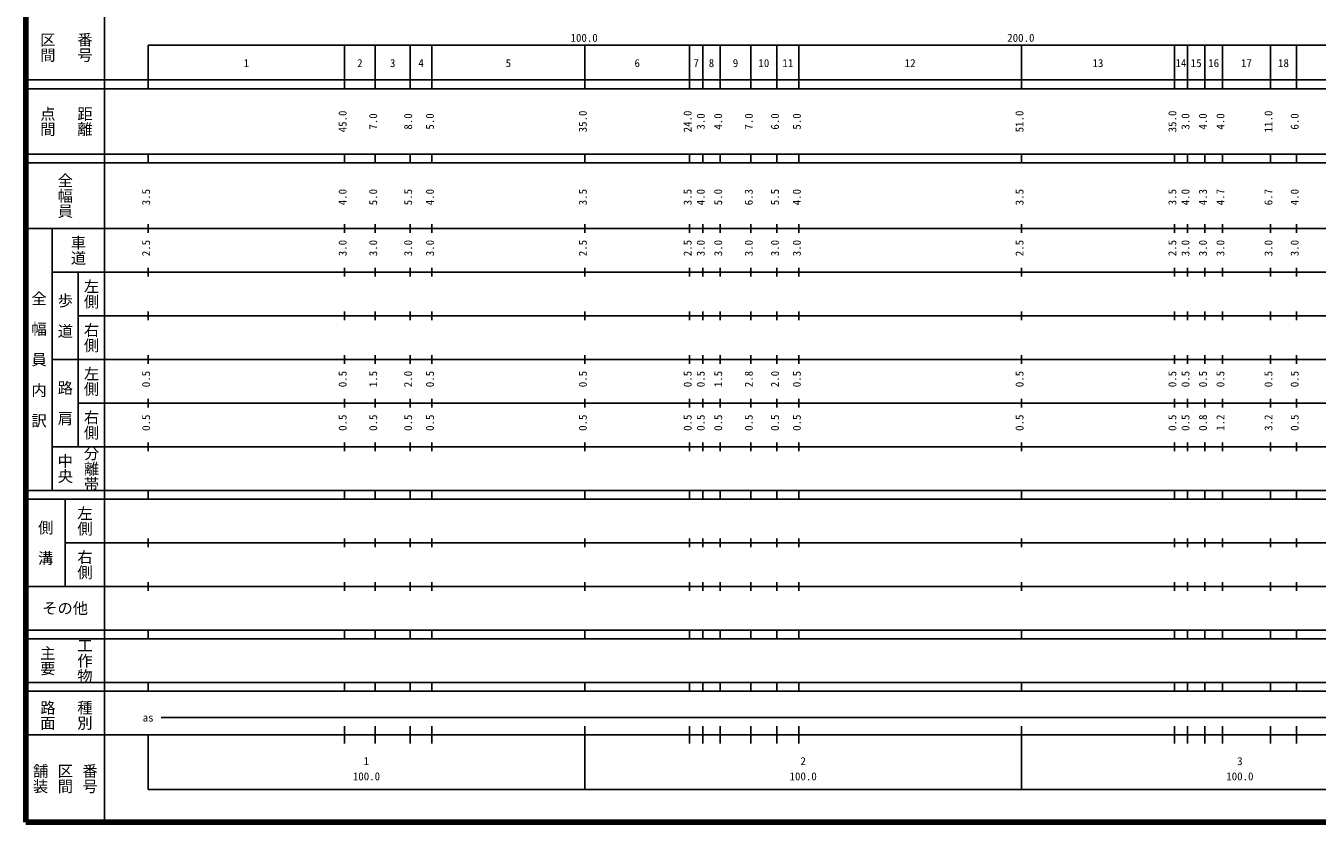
# Model space of a CAD drawing. Units: millimetres on the paper, enlarged 1000 times. Extents: x 40000 to 680000, y 20000 to 380000.
# Drawn here: x 40000 to 335699, y 20000 to 202409 of the extents above; entities that cross this region are included whole.
import ezdxf
from ezdxf.enums import TextEntityAlignment as Align

# ---------------------------------------------------------------- set-up
doc = ezdxf.new("R2010")
doc.units = ezdxf.units.MM
doc.header["$LTSCALE"] = 1000
doc.layers.add('M-TTL', color=2, linetype='Continuous', lineweight=140)
doc.layers.add('M-TTL-BAND', color=7, linetype='Continuous', lineweight=25)
doc.styles.add('@ＭＳ ゴシック', font='')
doc.styles.add('ＭＳ ゴシック', font='')
doc.styles.get('@ＭＳ ゴシック').set_extended_font_data('@MS Gothic')
doc.styles.get('ＭＳ ゴシック').set_extended_font_data('MS Gothic')

msp = doc.modelspace()

# ---------------------------------------------------------------- linework, layer by layer
at = {"layer": 'M-TTL'}
for p, q in [((40000, 380000), (40000, 20000)), ((40000, 20000), (680000, 20000))]:
    msp.add_line(p, q, dxfattribs=at)
at = {"layer": 'M-TTL-BAND'}
for p, q in [((58000, 370000), (58000, 20000)), ((68000, 198000), (579000, 198000)), ((68000, 198000), (68000, 188000)), ((113000, 188000), (113000, 198000)), ((120000, 188000), (120000, 198000)), ((128000, 188000), (128000, 198000)), ((133000, 188000), (133000, 198000)), ((168000, 188000), (168000, 198000)), ((192000, 188000), (192000, 198000)), ((195000, 188000), (195000, 198000)), ((199000, 188000), (199000, 198000)), ((206000, 188000), (206000, 198000)), ((212000, 188000), (212000, 198000)), ((217000, 188000), (217000, 198000)), ((268000, 188000), (268000, 198000)), ((303000, 188000), (303000, 198000)), ((306000, 188000), (306000, 198000)), ((310000, 188000), (310000, 198000)), ((314000, 188000), (314000, 198000)), ((325000, 188000), (325000, 198000)), ((331000, 188000), (331000, 198000)), ((40000, 190000), (579000, 190000)), ((40000, 188000), (579000, 188000)), ((40000, 173000), (579000, 173000)), ((68000, 171000), (68000, 173000)), ((113000, 171000), (113000, 173000)), ((120000, 171000), (120000, 173000)), ((128000, 171000), (128000, 173000)), ((133000, 171000), (133000, 173000)), ((168000, 171000), (168000, 173000)), ((192000, 171000), (192000, 173000)), ((195000, 171000), (195000, 173000)), ((199000, 171000), (199000, 173000)), ((206000, 171000), (206000, 173000)), ((212000, 171000), (212000, 173000)), ((217000, 171000), (217000, 173000)), ((268000, 171000), (268000, 173000)), ((303000, 171000), (303000, 173000)), ((306000, 171000), (306000, 173000)), ((310000, 171000), (310000, 173000)), ((314000, 171000), (314000, 173000)), ((325000, 171000), (325000, 173000)), ((331000, 171000), (331000, 173000)), ((40000, 171000), (579000, 171000)), ((68000, 155000), (68000, 157000)), ((113000, 155000), (113000, 157000)), ((120000, 155000), (120000, 157000)), ((128000, 155000), (128000, 157000)), ((133000, 155000), (133000, 157000)), ((168000, 155000), (168000, 157000)), ((192000, 155000), (192000, 157000)), ((195000, 155000), (195000, 157000)), ((199000, 155000), (199000, 157000)), ((206000, 155000), (206000, 157000)), ((212000, 155000), (212000, 157000)), ((217000, 155000), (217000, 157000)), ((268000, 155000), (268000, 157000)), ((303000, 155000), (303000, 157000)), ((306000, 155000), (306000, 157000)), ((310000, 155000), (310000, 157000)), ((314000, 155000), (314000, 157000)), ((325000, 155000), (325000, 157000)), ((331000, 155000), (331000, 157000)), ((40000, 156000), (579000, 156000)), ((46000, 96000), (46000, 156000)), ((46000, 146000), (579000, 146000)), ((52000, 146000), (52000, 106000)), ((68000, 145000), (68000, 147000)), ((113000, 145000), (113000, 147000)), ((120000, 145000), (120000, 147000)), ((128000, 145000), (128000, 147000)), ((133000, 145000), (133000, 147000)), ((168000, 145000), (168000, 147000)), ((192000, 145000), (192000, 147000)), ((195000, 145000), (195000, 147000)), ((199000, 145000), (199000, 147000)), ((206000, 145000), (206000, 147000)), ((212000, 145000), (212000, 147000)), ((217000, 145000), (217000, 147000)), ((268000, 145000), (268000, 147000)), ((303000, 145000), (303000, 147000)), ((306000, 145000), (306000, 147000)), ((310000, 145000), (310000, 147000)), ((314000, 145000), (314000, 147000)), ((325000, 145000), (325000, 147000)), ((331000, 145000), (331000, 147000)), ((68000, 135000), (68000, 137000)), ((113000, 135000), (113000, 137000)), ((120000, 135000), (120000, 137000)), ((128000, 135000), (128000, 137000)), ((133000, 135000), (133000, 137000)), ((168000, 135000), (168000, 137000)), ((192000, 135000), (192000, 137000)), ((195000, 135000), (195000, 137000)), ((199000, 135000), (199000, 137000)), ((206000, 135000), (206000, 137000)), ((212000, 135000), (212000, 137000)), ((217000, 135000), (217000, 137000)), ((268000, 135000), (268000, 137000)), ((303000, 135000), (303000, 137000)), ((306000, 135000), (306000, 137000)), ((310000, 135000), (310000, 137000)), ((314000, 135000), (314000, 137000)), ((325000, 135000), (325000, 137000)), ((331000, 135000), (331000, 137000)), ((52000, 136000), (579000, 136000)), ((46000, 126000), (579000, 126000)), ((68000, 125000), (68000, 127000)), ((113000, 125000), (113000, 127000)), ((120000, 125000), (120000, 127000)), ((128000, 125000), (128000, 127000)), ((133000, 125000), (133000, 127000)), ((168000, 125000), (168000, 127000)), ((192000, 125000), (192000, 127000)), ((195000, 125000), (195000, 127000)), ((199000, 125000), (199000, 127000)), ((206000, 125000), (206000, 127000)), ((212000, 125000), (212000, 127000)), ((217000, 125000), (217000, 127000)), ((268000, 125000), (268000, 127000)), ((303000, 125000), (303000, 127000)), ((306000, 125000), (306000, 127000)), ((310000, 125000), (310000, 127000)), ((314000, 125000), (314000, 127000)), ((325000, 125000), (325000, 127000)), ((331000, 125000), (331000, 127000)), ((52000, 116000), (579000, 116000)), ((68000, 115000), (68000, 117000)), ((113000, 115000), (113000, 117000)), ((120000, 115000), (120000, 117000)), ((128000, 115000), (128000, 117000)), ((133000, 115000), (133000, 117000)), ((168000, 115000), (168000, 117000)), ((192000, 115000), (192000, 117000)), ((195000, 115000), (195000, 117000)), ((199000, 115000), (199000, 117000)), ((206000, 115000), (206000, 117000)), ((212000, 115000), (212000, 117000)), ((217000, 115000), (217000, 117000)), ((268000, 115000), (268000, 117000)), ((303000, 115000), (303000, 117000)), ((306000, 115000), (306000, 117000)), ((310000, 115000), (310000, 117000)), ((314000, 115000), (314000, 117000)), ((325000, 115000), (325000, 117000)), ((331000, 115000), (331000, 117000)), ((68000, 105000), (68000, 107000)), ((113000, 105000), (113000, 107000)), ((120000, 105000), (120000, 107000)), ((128000, 105000), (128000, 107000)), ((133000, 105000), (133000, 107000)), ((168000, 105000), (168000, 107000)), ((192000, 105000), (192000, 107000)), ((195000, 105000), (195000, 107000)), ((199000, 105000), (199000, 107000)), ((206000, 105000), (206000, 107000)), ((212000, 105000), (212000, 107000)), ((217000, 105000), (217000, 107000)), ((268000, 105000), (268000, 107000)), ((303000, 105000), (303000, 107000)), ((306000, 105000), (306000, 107000)), ((310000, 105000), (310000, 107000)), ((314000, 105000), (314000, 107000)), ((325000, 105000), (325000, 107000)), ((331000, 105000), (331000, 107000)), ((46000, 106000), (579000, 106000)), ((40000, 96000), (579000, 96000)), ((68000, 94000), (68000, 96000)), ((113000, 94000), (113000, 96000)), ((120000, 94000), (120000, 96000)), ((128000, 94000), (128000, 96000)), ((133000, 94000), (133000, 96000)), ((168000, 94000), (168000, 96000)), ((192000, 94000), (192000, 96000)), ((195000, 94000), (195000, 96000)), ((199000, 94000), (199000, 96000)), ((206000, 94000), (206000, 96000)), ((212000, 94000), (212000, 96000)), ((217000, 94000), (217000, 96000)), ((268000, 94000), (268000, 96000)), ((303000, 94000), (303000, 96000)), ((306000, 94000), (306000, 96000)), ((310000, 94000), (310000, 96000)), ((314000, 94000), (314000, 96000)), ((325000, 94000), (325000, 96000)), ((331000, 94000), (331000, 96000)), ((40000, 94000), (579000, 94000)), ((49000, 94000), (49000, 74000)), ((49000, 84000), (579000, 84000)), ((68000, 83000), (68000, 85000)), ((113000, 83000), (113000, 85000)), ((120000, 83000), (120000, 85000)), ((128000, 83000), (128000, 85000)), ((133000, 83000), (133000, 85000)), ((168000, 83000), (168000, 85000)), ((192000, 83000), (192000, 85000)), ((195000, 83000), (195000, 85000)), ((199000, 83000), (199000, 85000)), ((206000, 83000), (206000, 85000)), ((212000, 83000), (212000, 85000)), ((217000, 83000), (217000, 85000)), ((268000, 83000), (268000, 85000)), ((303000, 83000), (303000, 85000)), ((306000, 83000), (306000, 85000)), ((310000, 83000), (310000, 85000)), ((314000, 83000), (314000, 85000)), ((325000, 83000), (325000, 85000)), ((331000, 83000), (331000, 85000)), ((40000, 74000), (579000, 74000)), ((68000, 73000), (68000, 75000)), ((113000, 73000), (113000, 75000)), ((120000, 73000), (120000, 75000)), ((128000, 73000), (128000, 75000)), ((133000, 73000), (133000, 75000)), ((168000, 73000), (168000, 75000)), ((192000, 73000), (192000, 75000)), ((195000, 73000), (195000, 75000)), ((199000, 73000), (199000, 75000)), ((206000, 73000), (206000, 75000)), ((212000, 73000), (212000, 75000)), ((217000, 73000), (217000, 75000)), ((268000, 73000), (268000, 75000)), ((303000, 73000), (303000, 75000)), ((306000, 73000), (306000, 75000)), ((310000, 73000), (310000, 75000)), ((314000, 73000), (314000, 75000)), ((325000, 73000), (325000, 75000)), ((331000, 73000), (331000, 75000)), ((40000, 64000), (579000, 64000)), ((68000, 62000), (68000, 64000)), ((113000, 62000), (113000, 64000)), ((120000, 62000), (120000, 64000)), ((128000, 62000), (128000, 64000)), ((133000, 62000), (133000, 64000)), ((168000, 62000), (168000, 64000)), ((192000, 62000), (192000, 64000)), ((195000, 62000), (195000, 64000)), ((199000, 62000), (199000, 64000)), ((206000, 62000), (206000, 64000)), ((212000, 62000), (212000, 64000)), ((217000, 62000), (217000, 64000)), ((268000, 62000), (268000, 64000)), ((303000, 62000), (303000, 64000)), ((306000, 62000), (306000, 64000)), ((310000, 62000), (310000, 64000)), ((314000, 62000), (314000, 64000)), ((325000, 62000), (325000, 64000)), ((331000, 62000), (331000, 64000)), ((40000, 62000), (579000, 62000)), ((40000, 52000), (579000, 52000)), ((68000, 50000), (68000, 52000)), ((113000, 50000), (113000, 52000)), ((120000, 50000), (120000, 52000)), ((128000, 50000), (128000, 52000)), ((133000, 50000), (133000, 52000)), ((168000, 50000), (168000, 52000)), ((192000, 50000), (192000, 52000)), ((195000, 50000), (195000, 52000)), ((199000, 50000), (199000, 52000)), ((206000, 50000), (206000, 52000)), ((212000, 50000), (212000, 52000)), ((217000, 50000), (217000, 52000)), ((268000, 50000), (268000, 52000)), ((303000, 50000), (303000, 52000)), ((306000, 50000), (306000, 52000)), ((310000, 50000), (310000, 52000)), ((314000, 50000), (314000, 52000)), ((325000, 50000), (325000, 52000)), ((331000, 50000), (331000, 52000)), ((40000, 50000), (579000, 50000)), ((71000, 44000), (565000, 44000)), ((113000, 38000), (113000, 42000)), ((120000, 38000), (120000, 42000)), ((128000, 38000), (128000, 42000)), ((133000, 38000), (133000, 42000)), ((168000, 27500), (168000, 42000)), ((192000, 38000), (192000, 42000)), ((195000, 38000), (195000, 42000)), ((199000, 38000), (199000, 42000)), ((206000, 38000), (206000, 42000)), ((212000, 38000), (212000, 42000)), ((217000, 38000), (217000, 42000)), ((268000, 27500), (268000, 42000)), ((303000, 38000), (303000, 42000)), ((306000, 38000), (306000, 42000)), ((310000, 38000), (310000, 42000)), ((314000, 38000), (314000, 42000)), ((325000, 38000), (325000, 42000)), ((331000, 38000), (331000, 42000)), ((40000, 40000), (579000, 40000)), ((68000, 40000), (68000, 27500)), ((68000, 27500), (579000, 27500))]:
    msp.add_line(p, q, dxfattribs=at)

# ---------------------------------------------------------------- texts
at = {"layer": 'M-TTL-BAND', "style": '@ＭＳ ゴシック'}
for s, p in [('区間', (45000, 197500)), ('番号', (53500, 197500)), ('点間', (45000, 180500)), ('距離', (53500, 180500)), ('全幅員', (49000, 163500)), ('車道', (52000, 151000)), ('左側', (55000, 141000)), ('全\u3000幅\u3000員\u3000内\u3000訳', (43000, 126000)), ('歩\u3000道', (49000, 136000)), ('右側', (55000, 131000)), ('左側', (55000, 121000)), ('路\u3000肩', (49000, 116000)), ('右側', (55000, 111000)), ('中央', (49000, 101000)), ('分離帯', (55000, 101000)), ('左側', (53500, 89000)), ('側\u3000溝', (44500, 84000)), ('右側', (53500, 79000)), ('主要', (45000, 57000)), ('工作物', (53500, 57000)), ('路面', (45000, 44500)), ('種別', (53500, 44500)), ('舗装', (43333, 30000)), ('区間', (49000, 30000)), ('番号', (54667, 30000))]:
    msp.add_text(s, height=2566, rotation=270, dxfattribs=at).set_placement(p, align=Align.MIDDLE_CENTER)
at = {"layer": 'M-TTL-BAND', "style": 'ＭＳ ゴシック'}
for s, p in [('100.0', (167844, 198195)), ('200.0', (267844, 198195)), ('1', (90500, 192405)), ('2', (116500, 192405)), ('3', (124000, 192405)), ('4', (130500, 192405)), ('5', (150500, 192405)), ('6', (180000, 192405)), ('7', (193500, 192405)), ('8', (197000, 192405)), ('9', (202500, 192405)), ('10', (209000, 192405)), ('11', (214500, 192405)), ('12', (242500, 192405)), ('13', (285500, 192405)), ('14', (304500, 192405)), ('15', (308000, 192405)), ('16', (312000, 192405)), ('17', (319500, 192405)), ('18', (328000, 192405)), ('as', (68000, 42500)), ('1', (118000, 32523)), ('2', (218000, 32523)), ('3', (318000, 32523)), ('100.0', (118000, 29033)), ('100.0', (218000, 29033)), ('100.0', (318000, 29033))]:
    msp.add_text(s, height=1833, dxfattribs=at).set_placement(p, align=Align.BOTTOM_CENTER)
for s, p in [('45.0', (114000, 180500)), ('7.0', (121000, 180500)), ('8.0', (129000, 180500)), ('5.0', (134000, 180500)), ('35.0', (169000, 180500)), ('24.0', (193000, 180500)), ('3.0', (196000, 180500)), ('4.0', (200000, 180500)), ('7.0', (207000, 180500)), ('6.0', (213000, 180500)), ('5.0', (218000, 180500)), ('51.0', (269000, 180500)), ('35.0', (304000, 180500)), ('3.0', (307000, 180500)), ('4.0', (311000, 180500)), ('4.0', (315000, 180500)), ('11.0', (326000, 180500)), ('6.0', (332000, 180500)), ('3.5', (69000, 163174)), ('4.0', (114000, 163174)), ('5.0', (121000, 163174)), ('5.5', (129000, 163174)), ('4.0', (134000, 163174)), ('3.5', (169000, 163174)), ('3.5', (193000, 163174)), ('4.0', (196000, 163174)), ('5.0', (200000, 163174)), ('6.3', (207000, 163174)), ('5.5', (213000, 163174)), ('4.0', (218000, 163174)), ('3.5', (269000, 163174)), ('3.5', (304000, 163174)), ('4.0', (307000, 163174)), ('4.3', (311000, 163174)), ('4.7', (315000, 163174)), ('6.7', (326000, 163174)), ('4.0', (332000, 163174)), ('2.5', (69000, 151500)), ('3.0', (114000, 151500)), ('3.0', (121000, 151500)), ('3.0', (129000, 151500)), ('3.0', (134000, 151500)), ('2.5', (169000, 151500)), ('2.5', (193000, 151500)), ('3.0', (196000, 151500)), ('3.0', (200000, 151500)), ('3.0', (207000, 151500)), ('3.0', (213000, 151500)), ('3.0', (218000, 151500)), ('2.5', (269000, 151500)), ('2.5', (304000, 151500)), ('3.0', (307000, 151500)), ('3.0', (311000, 151500)), ('3.0', (315000, 151500)), ('3.0', (326000, 151500)), ('3.0', (332000, 151500)), ('0.5', (69000, 121500)), ('0.5', (114000, 121500)), ('1.5', (121000, 121500)), ('2.0', (129000, 121500)), ('0.5', (134000, 121500)), ('0.5', (169000, 121500)), ('0.5', (193000, 121500)), ('0.5', (196000, 121500)), ('1.5', (200000, 121500)), ('2.8', (207000, 121500)), ('2.0', (213000, 121500)), ('0.5', (218000, 121500)), ('0.5', (269000, 121500)), ('0.5', (304000, 121500)), ('0.5', (307000, 121500)), ('0.5', (311000, 121500)), ('0.5', (315000, 121500)), ('0.5', (326000, 121500)), ('0.5', (332000, 121500)), ('0.5', (69000, 111500)), ('0.5', (114000, 111500)), ('0.5', (121000, 111500)), ('0.5', (129000, 111500)), ('0.5', (134000, 111500)), ('0.5', (169000, 111500)), ('0.5', (193000, 111500)), ('0.5', (196000, 111500)), ('0.5', (200000, 111500)), ('0.5', (207000, 111500)), ('0.5', (213000, 111500)), ('0.5', (218000, 111500)), ('0.5', (269000, 111500)), ('0.5', (304000, 111500)), ('0.5', (307000, 111500)), ('0.8', (311000, 111500)), ('1.2', (315000, 111500)), ('3.2', (326000, 111500)), ('0.5', (332000, 111500))]:
    msp.add_text(s, height=1833, rotation=90, dxfattribs=at).set_placement(p, align=Align.BOTTOM_CENTER)
msp.add_text('その他', height=2566, dxfattribs=at).set_placement((49000, 69000), align=Align.MIDDLE_CENTER)

doc.saveas('drawing.dxf')
